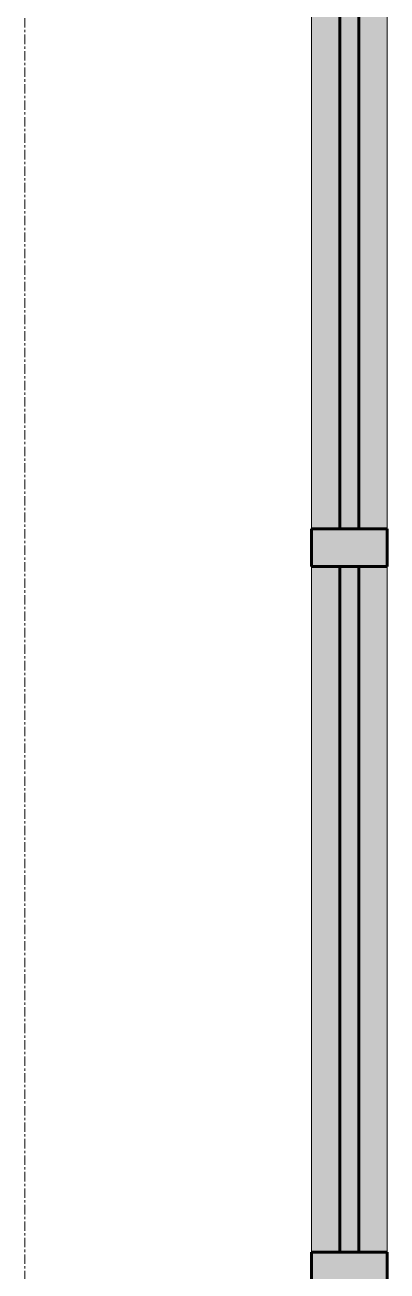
# Model space of a CAD drawing. Header units: inches. Extents: x -4061 to -1937, y 10959 to 12323.
# Drawn here: x -3154.3 to -3135.1, y 11551.6 to 11617.7 of the extents above; entities that cross this region are included whole.
import ezdxf

# ---------------------------------------------------------------- set-up
doc = ezdxf.new("R2010")
doc.units = ezdxf.units.IN
doc.header["$MEASUREMENT"] = 0
doc.linetypes.add('Grid Line 1_2_', pattern=[0.875, 0.5, -0.125, 0.125, -0.125])
for name, color, linetype, lineweight in [('0-1', 7, 'Continuous', 5), ('A-GLAZ-CURT', 52, 'Continuous', 9), ('A-GLAZ-CURT-3', 52, 'Continuous', 60), ('A-GLAZ-CWMG', 51, 'Continuous', 9), ('A-GLAZ-CWMG-4', 51, 'Continuous', 60), ('S-GRID-1', 1, 'Grid Line 1_2_', 9)]:
    doc.layers.add(name, color=color, linetype=linetype, lineweight=lineweight)

# ---------------------------------------------------------------- blocks, each defined once
blk = doc.blocks.new('CTR - 1st Phase - Shell_rvt-1-ENLARGED RCP - 1ST FLOOR PLAN - EAST')
at = {"layer": 'S-GRID-1'}
blk.add_line((-3154.324, 10958.723), (-3154.324, 12290.351), dxfattribs=at)
blk = doc.blocks.new('System Panel - Glazed-2030653-ENLARGED RCP - 1ST FLOOR PLAN - EAST')
at = {"layer": 'A-GLAZ-CURT'}
blk.add_hatch(color=256, dxfattribs=at).paths.add_polyline_path([(18.199, 0.5), (-18.199, 0.5), (-18.199, -0.5), (18.199, -0.5), (18.199, -0.402)], flags=0)
at = {"layer": 'A-GLAZ-CURT-3'}
for p, q in [((-18.199, -0.5), (-18.199, 0.5)), ((-18.199, 0.5), (18.199, 0.5)), ((18.199, 0.5), (18.199, -0.5)), ((18.199, -0.5), (-18.199, -0.5))]:
    blk.add_line(p, q, dxfattribs=at)
blk = doc.blocks.new('Rectangular Mullion - 2_ x 4_ rectangular-1978849-ENLARGED RCP - 1ST FLOOR PLAN - EAST')
at = {"layer": 'A-GLAZ-CWMG'}
h = blk.add_hatch(color=256, dxfattribs=at)
h.paths.add_polyline_path([(-3179.522, 11469.789), (-3179.522, 11471.289), (-3215.921, 11471.289), (-3215.921, 11469.789)], flags=0)
h.paths.add_polyline_path([(-3179.522, 11472.289), (-3179.522, 11473.789), (-3215.921, 11473.789), (-3215.921, 11472.289)], flags=0)
for p, q in [((-3179.522, 11473.789), (-3215.921, 11473.789)), ((-3179.522, 11469.789), (-3215.921, 11469.789))]:
    blk.add_line(p, q, dxfattribs=at)
blk = doc.blocks.new('Rectangular Mullion - 2_ x 4_ rectangular-2030648-ENLARGED RCP - 1ST FLOOR PLAN - EAST')
at = {"layer": 'A-GLAZ-CWMG'}
blk.add_hatch(color=256, dxfattribs=at).paths.add_polyline_path([(1, -2), (-1, -2), (-1, 2), (1, 2), (1, -1.75)], flags=0)
at = {"layer": 'A-GLAZ-CWMG-4'}
for p, q in [((1, 2), (-1, 2)), ((-1, 2), (-1, -2)), ((1, -2), (1, 2)), ((-1, -2), (1, -2))]:
    blk.add_line(p, q, dxfattribs=at)

msp = doc.modelspace()

# ---------------------------------------------------------------- block references
at = {"layer": '0-1'}
msp.add_blockref('CTR - 1st Phase - Shell_rvt-1-ENLARGED RCP - 1ST FLOOR PLAN - EAST', (0, 0), dxfattribs=at)
at = {"layer": 'A-GLAZ-CURT', "rotation": 89.999999999999}
for p in [(-3137.124, 11609.184), (-3137.124, 11570.785)]:
    msp.add_blockref('System Panel - Glazed-2030653-ENLARGED RCP - 1ST FLOOR PLAN - EAST', p, dxfattribs=at)
at = {"layer": 'A-GLAZ-CWMG', "rotation": 269.999999999999}
for p in [(-14608.913, 8411.463), (-14608.913, 8373.064)]:
    msp.add_blockref('Rectangular Mullion - 2_ x 4_ rectangular-1978849-ENLARGED RCP - 1ST FLOOR PLAN - EAST', p, dxfattribs=at)
at = {"layer": 'A-GLAZ-CWMG', "extrusion": (0, 0, -1), "rotation": 90.000000000001}
for p in [(3137.124, 11589.985), (3137.124, 11551.586)]:
    msp.add_blockref('Rectangular Mullion - 2_ x 4_ rectangular-2030648-ENLARGED RCP - 1ST FLOOR PLAN - EAST', p, dxfattribs=at)

doc.saveas('drawing.dxf')
